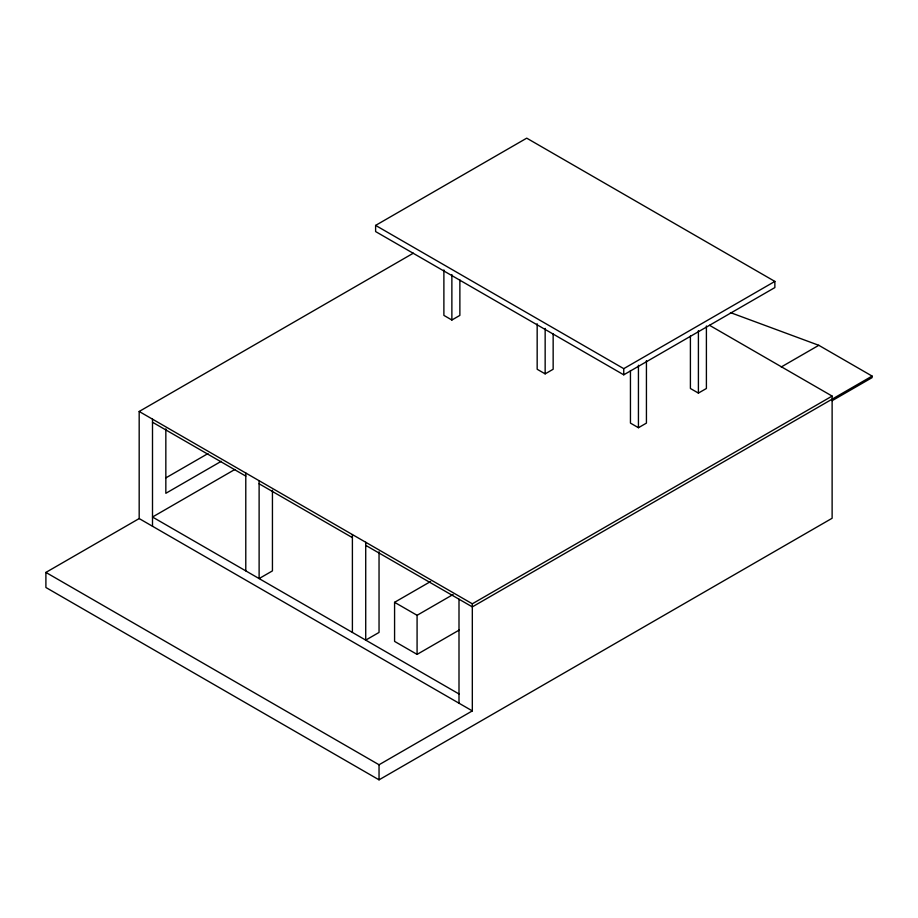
<?xml version="1.0" encoding="UTF-8"?>
<svg xmlns="http://www.w3.org/2000/svg" width="918" height="918" viewBox="0 0 918 918"><rect width="100%" height="100%" fill="white"/><g stroke="black" fill="none" stroke-linecap="round" stroke-linejoin="round"><path stroke-width="1.38" d="M375.611 225.403L526.725 138.159L774.861 281.413L774.861 287.575L623.747 374.819L375.611 231.566L375.611 225.403L623.747 368.657L774.861 281.413M139.18 518.567L45.9 572.419L45.9 587.497L379.042 779.841L832.121 518.257L832.121 396.083L472.322 603.803L472.322 710.899L139.18 518.567L139.18 411.471L413.364 253.173M166.055 477.773L207.95 453.595M443.887 269.938L443.887 315.39L451.874 320.015L459.872 315.39L459.872 279.887M221.284 461.284L165.837 493.299L165.837 428.867M234.836 469.488L152.503 517.029L459 693.974M537.168 323.802L537.168 369.254L545.154 373.867L553.152 369.254L553.152 333.739M630.448 370.551L630.448 423.106L638.435 427.719L646.433 423.106L646.433 360.613M690.405 335.931L690.405 388.486L698.403 393.099L706.401 388.486L706.401 325.982M781.241 366.982L818.799 345.306L872.1 376.082L872.1 377.619L832.121 400.696M459.31 630L417.082 654.385L394.579 641.395L394.579 602.311L430.611 581.519M394.579 602.311L417.082 615.301L453.102 594.508M872.1 376.082L472.322 606.89L365.72 545.338M45.9 572.419L379.042 764.763L472.322 710.899M730.43 312.602L818.799 345.306M709.511 325.293L832.121 396.083M139.18 411.471L472.322 603.803M152.503 422.234L245.783 476.098M259.117 483.786L352.397 537.638M698.403 330.606L698.403 393.099M638.435 365.226L638.435 427.719M623.747 368.657L623.747 374.819M545.154 328.414L545.154 373.867M459 599.19L459 703.211M451.874 274.562L451.874 320.015M417.082 615.301L417.082 654.385M379.042 551.787L379.042 632.433L365.72 640.121L365.72 542.263M379.042 764.763L379.042 779.841M352.397 534.563L352.397 632.433M272.439 490.246L272.439 570.881L259.117 578.569L259.117 480.711M245.783 473.011L245.783 570.881M152.503 419.159L152.503 526.255"/></g></svg>
